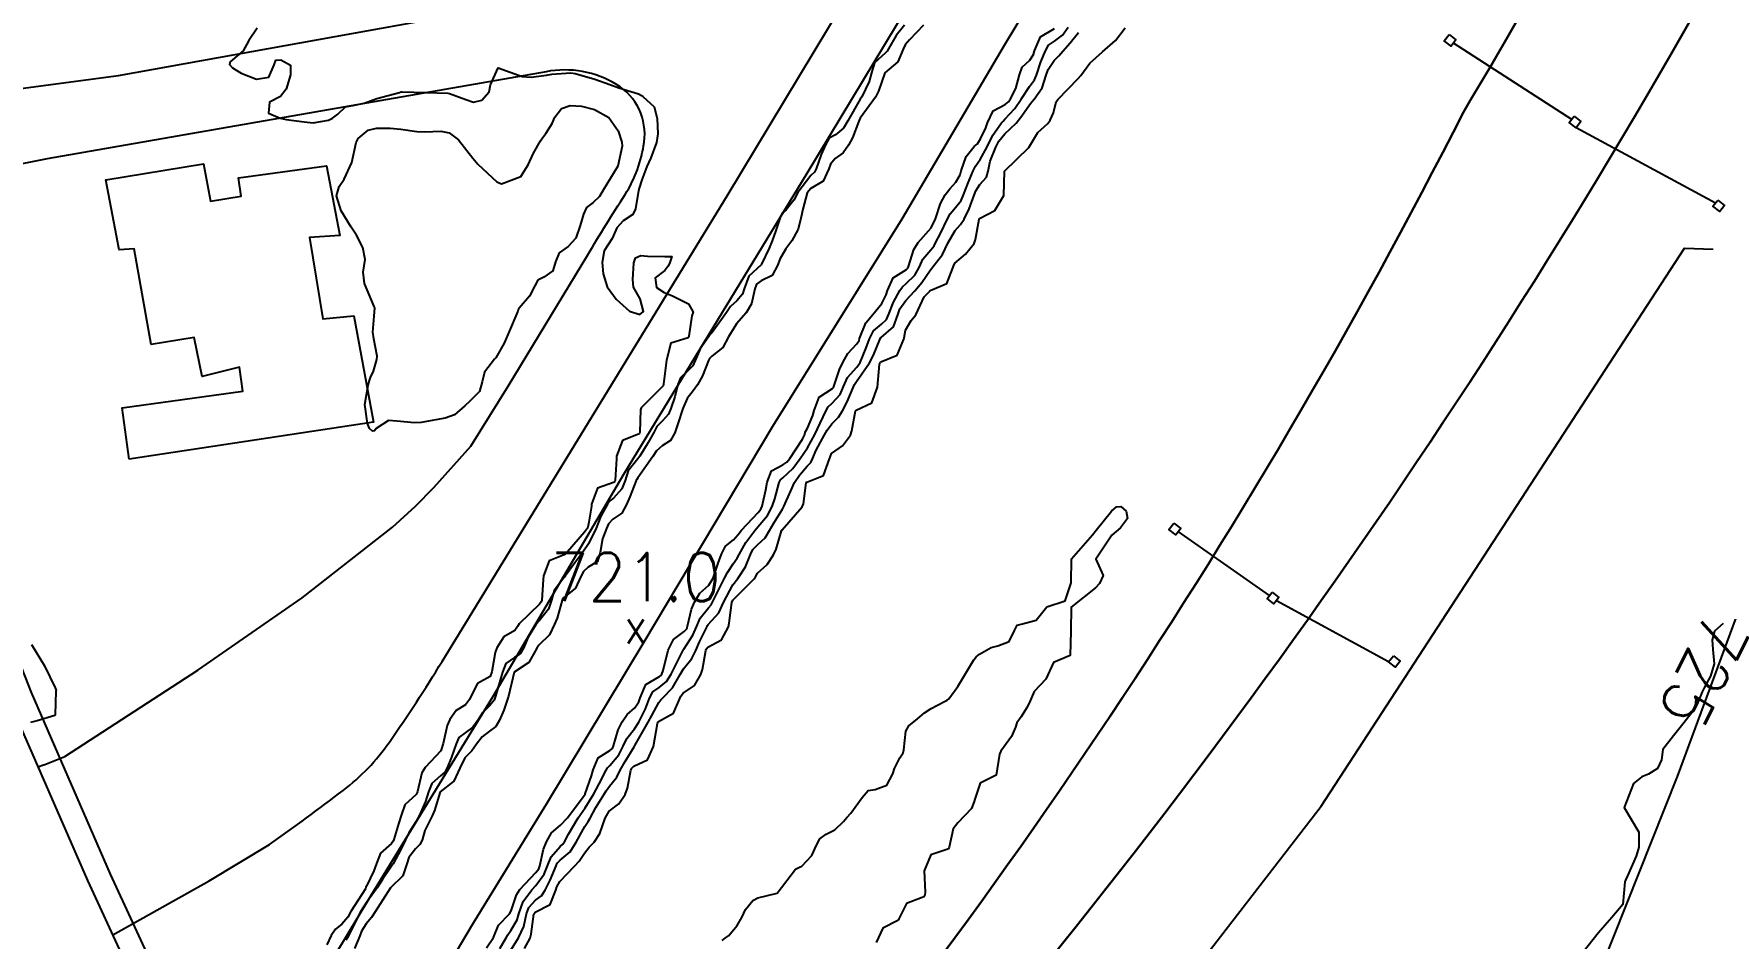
# Model space of a CAD drawing. Header units: metres. Extents: x 318500 to 325275, y 7408834 to 7428799.
# Drawn here: x 323004.6 to 323143.9, y 7418439.8 to 7418514.7 of the extents above; entities that cross this region are included whole.
import ezdxf
from ezdxf.enums import TextEntityAlignment as Align

# ---------------------------------------------------------------- set-up
doc = ezdxf.new("R2010")
doc.units = ezdxf.units.M
doc.header["$MEASUREMENT"] = 0
for name, color, linetype in [('Cotas', 45, 'Continuous'), ('Curvas de Nivel 1m', 11, 'Continuous'), ('Curvas de Nivel 5m', 15, 'Continuous'), ('Divisas', 45, 'Continuous'), ('Edificações', 30, 'Continuous'), ('Hidrografia', 140, 'Continuous'), ('Linha Férrea', 20, 'Continuous'), ('Pontes_Viadutos_Tubos', 190, 'Continuous'), ('Pontos Cotados', 45, 'Continuous'), ('Pórticos', 45, 'Continuous'), ('Vias Primárias', 230, 'Continuous')]:
    doc.layers.add(name, color=color, linetype=linetype)
doc.styles.add('Style-STANDARD', font='STANDARD.shx')

# ---------------------------------------------------------------- blocks, each defined once
blk = doc.blocks.new('ELVTXT_18')
at = {"layer": 'Pontos Cotados', "linetype": 'Continuous', "style": 'Style-STANDARD'}
for s, height, p in [('721.0', 4, (0, 4)), ('x', 3, (0, 0))]:
    blk.add_text(s, height=height, dxfattribs=at).set_placement(p, align=Align.MIDDLE_CENTER)

msp = doc.modelspace()

# ---------------------------------------------------------------- linework, layer by layer
at = {"layer": 'Curvas de Nivel 1m', "flags": 128}
for points, elevation in [([(323076.75, 7418515.45), (323076.04, 7418514.58), (323075.42, 7418513.47), (323075.32, 7418513.29), (323075.13, 7418513.12), (323074.27, 7418512.33), (323074.02, 7418511.49), (323073.82, 7418510.76), (323073.2, 7418509.5), (323073.08, 7418509.3), (323072.05, 7418507.52), (323071.68, 7418506.9), (323071.04, 7418506.37), (323070.5, 7418506.07), (323070.2, 7418505.54), (323069.84, 7418504.72), (323069.43, 7418503.55), (323069.28, 7418503.26), (323068.99, 7418502.98), (323067.9, 7418501.57), (323067.58, 7418500.96), (323066.96, 7418500.16), (323066.65, 7418499.89), (323066.48, 7418499.59), (323066.08, 7418498.45), (323065.78, 7418497.59), (323065.53, 7418496.97), (323064.9, 7418495.64), (323064.87, 7418495.6), (323063.85, 7418494.65), (323063.46, 7418493.62), (323063.32, 7418493.17), (323062.85, 7418492.6), (323062.34, 7418492.14), (323062.01, 7418491.64), (323060.82, 7418490), (323060.66, 7418489.82), (323060.54, 7418489.66), (323059.83, 7418488.64), (323059.42, 7418487.67), (323059.22, 7418487.24), (323058.78, 7418486.79), (323058.2, 7418486.25), (323057.98, 7418485.69), (323057.72, 7418484.66), (323057.39, 7418483.7), (323057.2, 7418483.24), (323056.72, 7418482.67), (323056.23, 7418482.2), (323055.98, 7418481.72), (323055.53, 7418480.89), (323054.84, 7418479.74), (323054.68, 7418479.54), (323053.86, 7418478.55), (323053.61, 7418477.75), (323053.35, 7418477.05), (323052.64, 7418476.26), (323052.36, 7418476.04), (323052.15, 7418475.77), (323051.61, 7418474.78), (323051.22, 7418473.78), (323050.59, 7418472.49), (323050.1, 7418471.8), (323049.44, 7418470.93), (323048.66, 7418469.82), (323048.61, 7418469.75), (323048.55, 7418469.68), (323047.74, 7418468.62), (323047.53, 7418467.83), (323047.28, 7418467.07), (323046.5, 7418466.11), (323046.26, 7418465.84), (323045.58, 7418464.76), (323045.2, 7418463.86), (323044.93, 7418463.39), (323044.46, 7418463.09), (323043.74, 7418462.59), (323043.45, 7418461.88), (323043.08, 7418460.55), (323042.89, 7418459.89), (323042.76, 7418459.55), (323042.41, 7418459.11), (323041.82, 7418458.49), (323041.46, 7418457.91), (323041, 7418457.3), (323040.37, 7418456.85), (323039.85, 7418456.45), (323039.63, 7418455.93), (323039.23, 7418454.82), (323038.88, 7418453.94), (323038.7, 7418453.58), (323038.33, 7418453.28), (323037.62, 7418452.66), (323037.33, 7418451.96), (323037.1, 7418451.17), (323036.56, 7418449.98), (323036.28, 7418449.48), (323035.7, 7418448.55), (323035.44, 7418447.99), (323035.05, 7418447.19), (323034.4, 7418446), (323034.34, 7418445.88), (323034.23, 7418445.72), (323033.53, 7418444.69), (323033.09, 7418444.02), (323032.19, 7418442.79), (323031.71, 7418442.03), (323031.19, 7418441.01), (323030.71, 7418440.04), (323030.5, 7418439.69)], 723), ([(323078.31, 7418515.43), (323077.15, 7418514.21), (323076.79, 7418513.81), (323076.62, 7418513.46), (323076.18, 7418512.4), (323075.11, 7418511.49), (323074.59, 7418509.97), (323074.34, 7418509.48), (323073.06, 7418507.73), (323072.95, 7418507.5), (323072.43, 7418506.12), (323072.11, 7418505.51), (323071.66, 7418504.88), (323071.01, 7418504.39), (323070.61, 7418503.93), (323070.47, 7418503.54), (323070, 7418502.53), (323068.98, 7418501.92), (323068.69, 7418501.55), (323068.33, 7418500.19), (323068.19, 7418499.56), (323067.95, 7418498.55), (323067.41, 7418497.57), (323066.91, 7418496.93), (323066.43, 7418496.06), (323066.26, 7418495.59), (323065.78, 7418494.7), (323064.88, 7418494.27), (323064.49, 7418493.99), (323064.35, 7418493.61), (323064.09, 7418492.37), (323063.64, 7418491.62), (323062.83, 7418490.72), (323062.16, 7418489.64), (323061.7, 7418488.75), (323060.8, 7418488.03), (323060.61, 7418487.85), (323060.52, 7418487.66), (323060.03, 7418486.4), (323059.61, 7418485.67), (323059.26, 7418485.17), (323058.75, 7418484.52), (323058.38, 7418483.69), (323057.98, 7418482.43), (323057.72, 7418481.69), (323057.36, 7418481.04), (323056.69, 7418480.62), (323056.22, 7418480.18), (323055.91, 7418479.72), (323054.66, 7418477.96), (323054.58, 7418477.83), (323054.54, 7418477.74), (323054, 7418476.38), (323053.73, 7418475.75), (323053.34, 7418475.03), (323052.61, 7418474.54), (323052.23, 7418474.14), (323052.06, 7418473.77), (323051.74, 7418472.92), (323051.55, 7418471.78), (323051.32, 7418471.03), (323050.56, 7418470.55), (323050.16, 7418470.19), (323049.96, 7418469.8), (323049.51, 7418468.83), (323048.52, 7418468.01), (323048.43, 7418467.91), (323048.4, 7418467.82), (323047.98, 7418466.35), (323047.78, 7418465.83), (323047.35, 7418464.97), (323046.47, 7418464.09), (323046.36, 7418463.95), (323046.31, 7418463.84), (323045.63, 7418462.67), (323044.44, 7418461.88), (323043.95, 7418459.88), (323043.57, 7418458.72), (323043.21, 7418457.89), (323042.91, 7418457.37), (323042.38, 7418456.97), (323041.78, 7418456.5), (323041.3, 7418455.91), (323040.91, 7418455.36), (323040.35, 7418454.76), (323039.93, 7418453.93), (323039.42, 7418452.84), (323038.31, 7418451.96), (323037.83, 7418450.41), (323037.63, 7418449.96), (323037.04, 7418448.75), (323036.81, 7418447.97), (323036.63, 7418447.6), (323036.25, 7418447.25), (323035.71, 7418446.51), (323035.53, 7418445.99), (323035.21, 7418445), (323034.2, 7418444), (323032.92, 7418442.02), (323032.63, 7418441.56), (323032.17, 7418441.04), (323031.78, 7418440.41), (323031.66, 7418440.03), (323031.2, 7418438.98)], 722), ([(323023.15, 7418515.19), (323022.47, 7418514.17), (323022, 7418513.3), (323021.12, 7418512.58), (323020.91, 7418512.4), (323020.86, 7418512.19), (323021.11, 7418511.9), (323021.83, 7418511.45), (323023.09, 7418510.97), (323024.11, 7418511.13), (323024.56, 7418512.15), (323024.71, 7418512.55), (323025.12, 7418512.56), (323025.9, 7418512.13), (323025.9, 7418511.33), (323025.56, 7418510.13), (323025.07, 7418509.54), (323024.16, 7418509.05), (323024.1, 7418508.15), (323025.05, 7418507.74), (323025.54, 7418507.64), (323027.05, 7418507.44), (323027.79, 7418507.36), (323029.05, 7418507.56), (323029.38, 7418507.75), (323029.84, 7418508.07), (323030.46, 7418508.67), (323031.07, 7418508.79), (323032.01, 7418508.98), (323033.07, 7418509.36), (323034.94, 7418509.86), (323035.08, 7418509.92), (323035.16, 7418509.92), (323037.08, 7418509.85), (323038.93, 7418509.8), (323039.08, 7418509.79), (323040.43, 7418509.29), (323041.07, 7418509.06), (323041.76, 7418509.22), (323042.37, 7418509.91), (323042.48, 7418510.51), (323043.11, 7418511.9), (323045.1, 7418511.19), (323045.83, 7418511.13), (323047.1, 7418511.29), (323047.56, 7418511.39), (323049.11, 7418511.5), (323049.48, 7418511.43), (323051.1, 7418510.96), (323052.35, 7418510.52), (323053.09, 7418510.24), (323054.73, 7418509.75), (323054.96, 7418509.62), (323055.08, 7418509.53), (323056.02, 7418508.67), (323056.27, 7418507.72), (323056.31, 7418506.45), (323056.2, 7418505.72), (323055.73, 7418504.45), (323055.41, 7418503.73), (323054.99, 7418502.63), (323054.78, 7418501.95), (323054.73, 7418501.74), (323054.48, 7418500.22), (323054.24, 7418499.75), (323053.46, 7418499.24), (323052.93, 7418498.65), (323052.66, 7418498.03), (323052.53, 7418497.77), (323051.87, 7418496.74), (323051.7, 7418495.78), (323051.81, 7418494.85), (323052.12, 7418493.77), (323052.86, 7418492.76), (323053.99, 7418491.75), (323054.84, 7418491.47), (323055.14, 7418491.74), (323054.86, 7418492.77), (323054.3, 7418493.75), (323054.24, 7418494.39), (323054.33, 7418495.75), (323054.46, 7418496.18), (323054.91, 7418496.36), (323055.48, 7418496.3), (323056.91, 7418496.29), (323057.48, 7418496.27), (323057.28, 7418495.7), (323057.15, 7418495.45), (323056.89, 7418495.13), (323056.1, 7418494.51), (323056.22, 7418493.72), (323056.86, 7418493.29), (323057.53, 7418493.03), (323058.85, 7418492.36), (323059.24, 7418491.68), (323059.15, 7418491.36), (323058.9, 7418489.68), (323058.88, 7418489.62), (323058.82, 7418489.54), (323057.39, 7418489.12), (323057.03, 7418487.71), (323057.01, 7418487.49), (323056.79, 7418485.71), (323056.76, 7418485.58), (323054.93, 7418483.74), (323054.89, 7418483.59), (323054.84, 7418481.74), (323054.81, 7418481.64), (323054.71, 7418481.56), (323053.39, 7418481.06), (323052.91, 7418479.76), (323052.9, 7418479.54), (323052.79, 7418477.76), (323052.76, 7418477.66), (323052.66, 7418477.58), (323051.32, 7418477.11), (323050.84, 7418475.79), (323050.82, 7418475.6), (323050.61, 7418474.28), (323050.52, 7418473.87), (323050.5, 7418473.79), (323050.25, 7418473.45), (323048.83, 7418471.82), (323048.72, 7418471.68), (323048.58, 7418471.57), (323047.32, 7418471.09), (323046.86, 7418469.84), (323046.83, 7418469.55), (323046.71, 7418467.84), (323046.67, 7418467.69), (323046.52, 7418467.49), (323044.85, 7418465.86), (323044.71, 7418465.66), (323044.49, 7418465.33), (323043.57, 7418464.79), (323042.99, 7418463.89), (323042.86, 7418463.5), (323042.59, 7418461.9), (323042.44, 7418461.52), (323041.4, 7418460.94), (323040.88, 7418459.92), (323040.74, 7418459.59), (323040.41, 7418459.15), (323039.64, 7418458.7), (323039.1, 7418457.94), (323038.89, 7418457.44), (323038.56, 7418455.95), (323038.35, 7418455.35), (323037.07, 7418453.97), (323036.79, 7418453.52), (323036.42, 7418451.98), (323036.4, 7418451.89), (323036.31, 7418451.75), (323035.39, 7418450.89), (323035.07, 7418449.99), (323034.89, 7418449.38), (323034.46, 7418448), (323034.4, 7418447.86), (323034.26, 7418447.69), (323033.36, 7418446.89), (323033.03, 7418446.02), (323032.82, 7418445.43), (323032.2, 7418444.14), (323032.16, 7418444.07), (323032.15, 7418444.03), (323032.11, 7418443.94), (323030.92, 7418442.04), (323030.65, 7418441.57), (323030.16, 7418440.99), (323029.64, 7418440.58), (323029.27, 7418440.06), (323028.92, 7418439.29)], 724), ([(323042.14, 7418439.04), (323042.71, 7418439.89), (323043.13, 7418440.92), (323044.04, 7418441.87), (323044.18, 7418442.1), (323044.63, 7418443.44), (323044.89, 7418443.86), (323046.22, 7418445.27), (323046.47, 7418445.59), (323046.56, 7418445.84), (323046.87, 7418447.22), (323047.1, 7418447.83), (323047.52, 7418448.57), (323048.27, 7418449.21), (323048.83, 7418449.81), (323050.31, 7418451.77), (323050.32, 7418451.79), (323050.83, 7418453.28), (323050.97, 7418453.78), (323051.37, 7418454.76), (323052.36, 7418455.39), (323052.56, 7418455.56), (323052.65, 7418455.76), (323053.05, 7418457.09), (323053.36, 7418457.75), (323053.78, 7418458.37), (323054.41, 7418458.91), (323054.75, 7418459.4), (323054.85, 7418459.73), (323055.32, 7418460.84), (323056.45, 7418461.51), (323056.57, 7418461.59), (323056.64, 7418461.71), (323056.76, 7418462.01), (323057.17, 7418463.7), (323057.61, 7418464.57), (323058.49, 7418465.22), (323058.71, 7418465.46), (323058.79, 7418465.68), (323059.12, 7418467.07), (323059.35, 7418467.67), (323059.8, 7418468.41), (323060.54, 7418469.06), (323060.9, 7418469.65), (323061.32, 7418470.9), (323061.59, 7418471.64), (323061.93, 7418472.3), (323062.6, 7418472.83), (323062.97, 7418473.26), (323063.25, 7418473.62), (323064.62, 7418475.09), (323064.86, 7418475.37), (323064.96, 7418475.6), (323065.27, 7418476.97), (323065.37, 7418477.59), (323065.72, 7418478.54), (323066.68, 7418479.03), (323067.01, 7418479.25), (323067.25, 7418479.57), (323068.31, 7418481.16), (323068.48, 7418481.55), (323068.53, 7418481.73), (323068.72, 7418482.07), (323069.15, 7418483.12), (323069.26, 7418483.54), (323069.67, 7418484.63), (323070.77, 7418485.35), (323070.86, 7418485.43), (323070.9, 7418485.52), (323071.36, 7418486.94), (323071.63, 7418487.51), (323072.05, 7418488.26), (323072.81, 7418489.04), (323072.98, 7418489.33), (323073.03, 7418489.5), (323073.53, 7418490.8), (323074.11, 7418491.48), (323074.86, 7418492.38), (323075.22, 7418493.11), (323075.34, 7418493.47), (323075.81, 7418494.53), (323076.9, 7418495.22), (323077.02, 7418495.32), (323077.08, 7418495.45), (323077.51, 7418496.86), (323077.87, 7418497.44), (323078.94, 7418498.66), (323079.3, 7418499.41), (323079.71, 7418500.67), (323080.11, 7418501.4), (323080.49, 7418501.89), (323081, 7418502.43), (323081.34, 7418503.05), (323081.44, 7418503.39), (323081.85, 7418504.55), (323082.52, 7418505.38), (323082.79, 7418505.62), (323083.04, 7418506.03), (323083.47, 7418506.95), (323083.62, 7418507.36), (323084.09, 7418508.34), (323085.08, 7418508.88), (323085.34, 7418509.08), (323085.51, 7418509.33), (323085.96, 7418510.19), (323086.25, 7418511.32), (323086.48, 7418511.96), (323087.13, 7418512.53), (323087.42, 7418513.02), (323087.5, 7418513.31), (323087.99, 7418514.47), (323089.17, 7418515.15)], 722), ([(323043.23, 7418438.98), (323043.77, 7418439.88), (323043.9, 7418440.12), (323044.16, 7418440.48), (323044.67, 7418441.36), (323044.82, 7418441.86), (323045.18, 7418442.87), (323045.88, 7418443.85), (323046.21, 7418444.21), (323046.92, 7418445.13), (323047.2, 7418445.83), (323047.48, 7418446.59), (323048.25, 7418447.43), (323048.46, 7418447.62), (323048.59, 7418447.82), (323048.92, 7418448.46), (323049.72, 7418449.8), (323050.3, 7418450.63), (323051.03, 7418451.78), (323051.46, 7418452.63), (323052.04, 7418453.76), (323052.16, 7418453.95), (323052.35, 7418454.15), (323053.08, 7418455.03), (323053.46, 7418455.75), (323053.75, 7418456.37), (323054.38, 7418457.18), (323054.75, 7418457.73), (323055.29, 7418458.84), (323055.64, 7418459.72), (323055.91, 7418460.24), (323056.43, 7418460.61), (323057.05, 7418461.09), (323057.43, 7418461.7), (323058.37, 7418463.58), (323058.41, 7418463.68), (323058.43, 7418463.72), (323058.47, 7418463.77), (323059.23, 7418464.93), (323059.55, 7418465.67), (323059.83, 7418466.35), (323060.52, 7418467.19), (323060.74, 7418467.45), (323060.84, 7418467.66), (323061.16, 7418468.27), (323061.85, 7418469.64), (323062.08, 7418470.11), (323062.57, 7418470.83), (323062.89, 7418471.31), (323063.05, 7418471.62), (323063.6, 7418472.61), (323064.34, 7418473.6), (323064.61, 7418473.9), (323065.39, 7418474.83), (323065.8, 7418475.59), (323066, 7418476.22), (323066.37, 7418477.58), (323066.47, 7418477.78), (323066.67, 7418477.95), (323067.51, 7418478.74), (323068.11, 7418479.56), (323068.7, 7418480.45), (323069.32, 7418481.54), (323069.77, 7418482.49), (323070.25, 7418483.53), (323070.43, 7418483.84), (323070.75, 7418484.13), (323071.41, 7418484.86), (323071.69, 7418485.51), (323072.02, 7418486.26), (323072.79, 7418487.11), (323073.06, 7418487.5), (323073.58, 7418488.72), (323073.84, 7418489.48), (323074.17, 7418490.14), (323074.84, 7418490.69), (323075.25, 7418491.06), (323075.43, 7418491.46), (323075.82, 7418492.5), (323076.36, 7418493.46), (323076.57, 7418493.76), (323076.88, 7418494.04), (323077.59, 7418494.74), (323077.98, 7418495.43), (323078.27, 7418496.06), (323078.92, 7418496.84), (323079.19, 7418497.16), (323079.32, 7418497.41), (323079.72, 7418498.19), (323080.31, 7418499.4), (323080.52, 7418499.83), (323080.96, 7418500.34), (323081.43, 7418500.93), (323081.63, 7418501.38), (323082.01, 7418502.37), (323082.43, 7418503.38), (323082.63, 7418503.76), (323083.02, 7418504.31), (323083.58, 7418505.36), (323084.06, 7418506.34), (323084.77, 7418507.34), (323084.91, 7418507.5), (323085.06, 7418507.65), (323085.88, 7418508.53), (323086.4, 7418509.32), (323087.1, 7418510.35), (323087.5, 7418510.91), (323087.66, 7418511.3), (323088.04, 7418512.39), (323088.41, 7418513.3), (323088.67, 7418513.77), (323089.15, 7418514.11), (323089.83, 7418514.61), (323090.29, 7418515.27)], 723), ([(323044.14, 7418438.84), (323044.79, 7418439.86), (323045.22, 7418440.8), (323045.46, 7418441.85), (323045.65, 7418442.39), (323046.2, 7418442.98), (323046.69, 7418443.35), (323046.99, 7418443.83), (323047.41, 7418444.64), (323047.91, 7418445.82), (323048, 7418446.05), (323048.24, 7418446.29), (323049.07, 7418446.99), (323049.57, 7418447.8), (323050.28, 7418449.09), (323050.56, 7418449.51), (323050.71, 7418449.78), (323051.18, 7418450.66), (323051.89, 7418451.77), (323052.04, 7418452.03), (323052.32, 7418452.42), (323052.92, 7418453.17), (323053.21, 7418453.75), (323053.61, 7418454.48), (323054.37, 7418455.68), (323054.39, 7418455.72), (323054.4, 7418455.74), (323054.42, 7418455.79), (323055.53, 7418457.72), (323055.82, 7418458.29), (323056.41, 7418459.36), (323056.56, 7418459.57), (323056.71, 7418459.71), (323057.55, 7418460.58), (323058.17, 7418461.68), (323058.45, 7418462.15), (323059.15, 7418462.99), (323059.46, 7418463.67), (323059.78, 7418464.37), (323060.4, 7418465.66), (323060.43, 7418465.73), (323060.5, 7418465.81), (323061.37, 7418466.79), (323061.76, 7418467.64), (323062.54, 7418469.1), (323062.95, 7418469.62), (323063.59, 7418470.59), (323063.98, 7418471.61), (323064.18, 7418472.02), (323064.59, 7418472.45), (323065.2, 7418473), (323065.57, 7418473.59), (323065.95, 7418474.25), (323066.63, 7418475.36), (323066.75, 7418475.58), (323067.34, 7418476.88), (323067.64, 7418477.57), (323068.05, 7418478.18), (323068.68, 7418478.91), (323068.99, 7418479.24), (323069.13, 7418479.54), (323069.42, 7418480.26), (323070.13, 7418481.53), (323070.33, 7418481.91), (323070.72, 7418482.43), (323071.28, 7418482.97), (323071.62, 7418483.51), (323072.01, 7418484.25), (323072.51, 7418485.5), (323072.59, 7418485.68), (323072.77, 7418485.92), (323073.85, 7418487.48), (323074.17, 7418488.11), (323074.72, 7418489.47), (323074.76, 7418489.54), (323074.82, 7418489.59), (323075.83, 7418490.47), (323076.18, 7418491.46), (323076.36, 7418491.95), (323076.86, 7418492.65), (323077.61, 7418493.44), (323078.18, 7418494.13), (323078.9, 7418495.18), (323079, 7418495.32), (323079.1, 7418495.42), (323079.88, 7418496.44), (323080.33, 7418497.4), (323080.94, 7418498.43), (323081.39, 7418498.94), (323081.68, 7418499.38), (323082.11, 7418500.23), (323082.52, 7418501.37), (323082.64, 7418501.72), (323082.99, 7418502.24), (323083.53, 7418502.84), (323083.67, 7418503.36), (323083.84, 7418504.18), (323084.3, 7418505.35), (323084.55, 7418505.83), (323085.05, 7418506.43), (323085.98, 7418507.33), (323086.47, 7418507.92), (323087.08, 7418508.84), (323087.29, 7418509.1), (323087.49, 7418509.31), (323088.15, 7418510.24), (323088.48, 7418511.3), (323088.63, 7418511.78), (323089.13, 7418512.52), (323089.52, 7418512.9), (323089.85, 7418513.28), (323090.45, 7418513.97), (323091.16, 7418514.84)], 724), ([(323061.65, 7418439.64), (323061.93, 7418439.86), (323062.16, 7418440.04), (323062.89, 7418440.9), (323063.31, 7418441.61), (323063.59, 7418442.21), (323064.2, 7418442.97), (323064.61, 7418443.19), (323066.21, 7418443.58), (323067.73, 7418445.56), (323068.06, 7418445.72), (323068.23, 7418445.81), (323069.08, 7418446.7), (323069.45, 7418447.53), (323069.72, 7418448.08), (323070.27, 7418448.44), (323070.97, 7418448.82), (323071.68, 7418449.51), (323071.96, 7418449.84), (323072.3, 7418450.2), (323073.24, 7418451.49), (323073.73, 7418452.07), (323074.32, 7418452.14), (323075.27, 7418452.51), (323075.78, 7418453.45), (323075.91, 7418453.89), (323076.36, 7418454.76), (323076.62, 7418455.18), (323076.68, 7418455.44), (323076.84, 7418456.98), (323077.11, 7418457.43), (323077.83, 7418458), (323078.41, 7418458.49), (323078.96, 7418458.87), (323080.01, 7418459.4), (323080.28, 7418459.54), (323080.42, 7418459.66), (323081.15, 7418460.67), (323081.56, 7418461.37), (323082.47, 7418462.88), (323082.68, 7418463.14), (323082.96, 7418463.36), (323083.92, 7418463.9), (323084.48, 7418464.05), (323085.4, 7418464.41), (323085.86, 7418465.32), (323086.07, 7418465.75), (323086.51, 7418465.86), (323087.63, 7418466.17), (323088.53, 7418467.28), (323090.04, 7418467.77), (323090.55, 7418469.26), (323090.58, 7418471.26), (323092.3, 7418473.23), (323092.61, 7418473.63), (323093.87, 7418475.21), (323094.29, 7418475.55), (323094.64, 7418475.59), (323095.09, 7418475.2), (323095.21, 7418474.6), (323094.62, 7418473.81), (323093.91, 7418473.21), (323092.58, 7418471.23), (323093.2, 7418469.86), (323092.89, 7418469.22), (323092.55, 7418468.84), (323090.53, 7418467.26), (323090.5, 7418465.26), (323090.47, 7418463.26), (323089.07, 7418462.67), (323088.45, 7418461.28), (323087.47, 7418460.26), (323087.05, 7418459.3), (323086.84, 7418458.88), (323086.4, 7418458.18), (323086.05, 7418457.66), (323085.94, 7418457.32), (323085.59, 7418456.53), (323084.71, 7418455.33), (323084.62, 7418455.09), (323084.34, 7418453.34), (323083.01, 7418452.67), (323082.56, 7418451.36), (323082.51, 7418451.15), (323082.3, 7418450.59), (323081.15, 7418449.38), (323080.78, 7418448.89), (323080.44, 7418447.39), (323080.39, 7418447.25), (323080.26, 7418447.17), (323078.92, 7418446.74), (323078.38, 7418445.42), (323078.45, 7418443.65), (323078.42, 7418443.42), (323078.35, 7418443.27), (323078.21, 7418443.2), (323076.91, 7418442.72), (323076.28, 7418441.44), (323076.25, 7418441.37), (323076.18, 7418441.31), (323074.95, 7418440.68), (323074.4, 7418439.47)], 726)]:
    msp.add_lwpolyline(points, dxfattribs=dict(at, elevation=elevation))
at = {"layer": 'Curvas de Nivel 5m', "elevation": 725, "flags": 128}
for points in [[(323045.28, 7418439), (323045.74, 7418439.85), (323045.84, 7418440.16), (323046.07, 7418441.84), (323046.1, 7418441.92), (323046.18, 7418441.99), (323047.4, 7418442.62), (323047.87, 7418443.82), (323047.96, 7418444.08), (323048.22, 7418444.53), (323049.43, 7418445.8), (323049.8, 7418446.23), (323050.25, 7418446.89), (323050.65, 7418447.39), (323051.04, 7418447.78), (323051.53, 7418448.52), (323051.95, 7418449.77), (323052.3, 7418450.36), (323053.09, 7418450.97), (323053.61, 7418451.75), (323053.8, 7418452.27), (323054.1, 7418453.74), (323054.17, 7418453.91), (323054.34, 7418454.07), (323055.47, 7418454.61), (323055.96, 7418455.72), (323056.29, 7418457.62), (323056.33, 7418457.71), (323056.35, 7418457.75), (323056.39, 7418457.79), (323057.61, 7418458.48), (323058.13, 7418459.68), (323058.22, 7418459.89), (323058.43, 7418460.12), (323059.36, 7418460.75), (323059.89, 7418461.67), (323060.02, 7418462.1), (323060.3, 7418463.66), (323060.35, 7418463.79), (323060.47, 7418463.94), (323061.58, 7418464.55), (323062.17, 7418465.63), (323062.22, 7418465.91), (323062.44, 7418467.63), (323062.53, 7418467.84), (323064.31, 7418469.6), (323064.4, 7418469.75), (323064.56, 7418470.07), (323065.37, 7418470.79), (323065.9, 7418471.59), (323066.12, 7418472.05), (323066.56, 7418473.58), (323066.57, 7418473.62), (323066.61, 7418473.66), (323068.27, 7418475.56), (323068.38, 7418475.8), (323068.61, 7418477.55), (323068.62, 7418477.59), (323068.66, 7418477.61), (323070.05, 7418478.15), (323070.53, 7418479.52), (323070.69, 7418479.98), (323071.62, 7418480.6), (323072.26, 7418481.5), (323072.38, 7418481.84), (323072.7, 7418483.5), (323072.71, 7418483.53), (323072.74, 7418483.57), (323074.05, 7418484.18), (323074.51, 7418485.47), (323074.68, 7418487.36), (323074.73, 7418487.47), (323074.75, 7418487.51), (323074.79, 7418487.56), (323076.14, 7418488.11), (323076.7, 7418489.45), (323076.72, 7418489.55), (323076.83, 7418490.18), (323077.3, 7418490.99), (323077.68, 7418491.44), (323078.37, 7418492.94), (323078.83, 7418493.42), (323078.84, 7418493.45), (323078.87, 7418493.47), (323080.24, 7418494.04), (323080.78, 7418495.39), (323080.81, 7418495.49), (323080.91, 7418495.73), (323081.8, 7418496.49), (323082.52, 7418497.37), (323082.63, 7418497.68), (323082.93, 7418499.37), (323082.93, 7418499.39), (323082.95, 7418499.42), (323084.23, 7418500.08), (323084.98, 7418501.34), (323085.01, 7418503.34), (323087.03, 7418505.31), (323087.79, 7418506.56), (323088.61, 7418507.29), (323088.79, 7418507.56), (323089.07, 7418508.18), (323089.29, 7418509.08), (323089.43, 7418509.28), (323091.11, 7418511.01), (323091.33, 7418511.26), (323092.09, 7418512.28), (323093.14, 7418513.23), (323094.21, 7418514.17), (323095.01, 7418515.21)], [(323144.52, 7418465.9), (323143.81, 7418465.25), (323143.61, 7418464.55), (323143.67, 7418463.74), (323143.76, 7418462.55), (323143.48, 7418461.54), (323142.94, 7418460.56), (323142.78, 7418460.23), (323142.43, 7418459.36), (323142.16, 7418458.84), (323141.98, 7418458.57), (323141.3, 7418457.69), (323140.4, 7418456.59), (323139.53, 7418455.45), (323139.42, 7418454.6), (323139.07, 7418453.9), (323138.35, 7418453.43), (323137.78, 7418453.19), (323137.09, 7418452.64), (323136.32, 7418450.65), (323137.55, 7418448.63), (323137.53, 7418447.37), (323137.31, 7418446.63), (323136.61, 7418445), (323136.42, 7418444.64), (323136.37, 7418444.5), (323136.21, 7418442.64), (323135.29, 7418441.56), (323134.54, 7418440.66), (323134.18, 7418440.25), (323132.92, 7418438.69)], [(323004.47, 7418464.16), (323005.54, 7418462.39), (323006.42, 7418460.56), (323006.49, 7418460.44), (323006.5, 7418460.38), (323006.49, 7418460.3), (323006.44, 7418458.37), (323006.43, 7418458.33), (323006.39, 7418458.29), (323004.94, 7418457.83), (323004.38, 7418457.7)]]:
    msp.add_lwpolyline(points, dxfattribs=at)
msp.add_lwpolyline([(323053.04, 7418506.7), (323053.35, 7418505.76), (323053.36, 7418505.42), (323053, 7418503.76), (323051.8, 7418501.78), (323051.49, 7418501.26), (323050.96, 7418500.75), (323050.43, 7418500.33), (323050.17, 7418499.8), (323049.9, 7418498.84), (323049.54, 7418497.81), (323048.91, 7418497.12), (323048.14, 7418496.6), (323047.86, 7418495.83), (323047.62, 7418495.1), (323046.88, 7418494.56), (323046.4, 7418494.32), (323046.15, 7418493.85), (323045.7, 7418493.01), (323044.84, 7418492), (323044.78, 7418491.93), (323044.76, 7418491.87), (323044.72, 7418491.76), (323043.94, 7418489.88), (323043.6, 7418489.1), (323042.9, 7418487.9), (323042.85, 7418487.83), (323042.79, 7418487.77), (323041.96, 7418486.72), (323041.78, 7418485.91), (323041.56, 7418485.1), (323040.74, 7418484.28), (323040.34, 7418483.93), (323039.5, 7418483.17), (323038.72, 7418482.89), (323037.93, 7418482.76), (323036.72, 7418482.55), (323036.19, 7418482.51), (323034.72, 7418482.66), (323034.02, 7418482.71), (323033.01, 7418482.03), (323032.87, 7418481.86), (323032.71, 7418481.83), (323032.44, 7418482.03), (323032.29, 7418482.46), (323032.07, 7418484.04), (323032.34, 7418485.62), (323032.46, 7418486.03), (323032.54, 7418486.26), (323032.77, 7418486.79), (323033.07, 7418487.75), (323033.08, 7418488.03), (323032.81, 7418489.46), (323032.74, 7418490.03), (323032.83, 7418491.34), (323032.88, 7418492.03), (323032.84, 7418492.15), (323032.03, 7418494.04), (323031.94, 7418494.98), (323032.08, 7418496.04), (323031.89, 7418497.02), (323031.38, 7418498.05), (323030.93, 7418498.72), (323030.11, 7418500.07), (323029.72, 7418501.32), (323029.93, 7418502.07), (323030.36, 7418502.69), (323031, 7418504.06), (323031.36, 7418505.72), (323031.52, 7418506.05), (323032.34, 7418506.74), (323033.04, 7418506.9), (323034.15, 7418506.91), (323035.04, 7418506.84), (323036.38, 7418506.64), (323037.04, 7418506.6), (323038.35, 7418506.65), (323039.04, 7418506.51), (323039.82, 7418505.94), (323041.01, 7418504.42), (323041.42, 7418503.92), (323042.99, 7418502.47), (323043.39, 7418502.3), (323044.99, 7418502.91), (323045.58, 7418503.86), (323046.04, 7418504.83), (323046.61, 7418505.85), (323046.77, 7418506.11), (323047.04, 7418506.47), (323047.58, 7418507.3), (323047.8, 7418507.83), (323048.35, 7418508.55), (323049.07, 7418508.79), (323049.99, 7418508.72), (323051.07, 7418508.46), (323052.26, 7418507.78)], close=True, dxfattribs=at)
at = {"layer": 'Divisas'}
msp.add_lwpolyline([(322811.53, 7418196.96), (322811.53, 7418194.19), (322812.85, 7418192.59), (322832.47, 7418202.96), (322866.15, 7418219.61), (322908.44, 7418241.55), (322953.51, 7418265.49), (322981.41, 7418281.16), (322995.36, 7418290.22), (322979.54, 7418312.64), (322996.67, 7418331.56), (323000.87, 7418335.25), (323018.92, 7418351.35), (323068.85, 7418398.24), (323090.18, 7418423.49), (323111.23, 7418450.78), (323141.32, 7418496.98), (323143.69, 7418496.89)], dxfattribs=at)
at = {"layer": 'Edificações'}
msp.add_lwpolyline([(323012.56, 7418479.5), (323011.97, 7418483.75), (323021.97, 7418485.13), (323021.7, 7418487.11), (323018.61, 7418486.34), (323017.94, 7418489.57), (323014.39, 7418489), (323012.96, 7418496.93), (323011.74, 7418496.84), (323010.62, 7418502.62), (323018.7, 7418503.96), (323019.28, 7418500.87), (323021.84, 7418501.28), (323021.61, 7418502.8), (323028.88, 7418503.78), (323029.99, 7418498.03), (323027.48, 7418497.85), (323028.6, 7418491.11), (323031.16, 7418491.38), (323032.79, 7418482.58)], close=True, dxfattribs=at)
at = {"layer": 'Hidrografia'}
for points in [[(323026.11, 7418416.2), (323026.42, 7418416.64), (323032.42, 7418426.55), (323040.98, 7418440.98), (323047.12, 7418451), (323055.19, 7418464.37), (323065.83, 7418482.24), (323076.55, 7418499.41), (323085.03, 7418513.79), (323096.28, 7418532.46), (323107.93, 7418550.96), (323111.95, 7418556.44), (323116.54, 7418563.58), (323123.91, 7418575.81), (323134.59, 7418593.42), (323148.28, 7418614.87), (323158.69, 7418632.57), (323167.61, 7418648.68), (323179.44, 7418669.11), (323188.71, 7418684.65), (323188.98, 7418685.13)], [(323021.65, 7418425.2), (323021.78, 7418425.46), (323032.57, 7418443.34), (323042.66, 7418459.82), (323053.5, 7418478.25), (323068.68, 7418503.19), (323081.64, 7418524.66), (323094, 7418544.99), (323108.21, 7418568.47), (323121.22, 7418588.65), (323135.97, 7418611.85), (323150.5, 7418636.26)]]:
    msp.add_lwpolyline(points, dxfattribs=at)
at = {"layer": 'Linha Férrea'}
for points in [[(323316.21, 7418903.38), (323295.96, 7418857.36), (323255.66, 7418767.11), (323232.01, 7418717.9), (323140.48, 7418539.7, -0.015254), (323123.01, 7418508.23, -0.061006), (323056.4, 7418409.18, -0.093744), (322932.68, 7418312.34), (322756.56, 7418221.68), (322577.42, 7418127.21, 0.021826), (322500.35, 7418082.33, 0.036627), (322429.66, 7418027.86, 0.080354), (322310.74, 7417877.68), (322269.07, 7417801.22), (322233.98, 7417737.99, -0.002223), (322154.87, 7417593.01)], [(322154.87, 7417593.01, 0.002223), (322233.98, 7417737.99), (322269.07, 7417801.22), (322310.74, 7417877.68, -0.080354), (322429.66, 7418027.86, -0.036627), (322500.35, 7418082.33, -0.021826), (322577.42, 7418127.21), (322756.56, 7418221.68), (322932.68, 7418312.34, 0.093744), (323056.4, 7418409.18, 0.061006), (323123.01, 7418508.23, 0.015254), (323140.48, 7418539.7), (323232.01, 7418717.9), (323255.66, 7418767.11), (323295.96, 7418857.36), (323316.21, 7418903.38)], [(323318.17, 7418898.23), (323303.7, 7418864.83, 0.016709), (323274.18, 7418784.72, -0.035367), (323251.3, 7418730.96), (323150.8, 7418532.23, -0.11004), (322987.22, 7418339.83, -0.043194), (322935.02, 7418307.81), (322758.73, 7418217.45), (322579.69, 7418123.41, 0.015591), (322512.53, 7418085.27, 0.028884), (322446.68, 7418037.34, 0.09114), (322311.04, 7417869.94), (322250.35, 7417758.08, 0.01377), (322231.11, 7417719.38, -0.006143), (322196.38, 7417647.06, -0.005702), (322169.67, 7417596.02)], [(322169.67, 7417596.02, 0.005702), (322196.38, 7417647.06, 0.006143), (322231.11, 7417719.38, -0.01377), (322250.35, 7417758.08), (322311.04, 7417869.94, -0.09114), (322446.68, 7418037.34, -0.028884), (322512.53, 7418085.27, -0.015591), (322579.69, 7418123.41), (322758.73, 7418217.45), (322935.02, 7418307.81, 0.043194), (322987.22, 7418339.83, 0.11004), (323150.8, 7418532.23), (323251.3, 7418730.96, 0.035367), (323274.18, 7418784.72, -0.016709), (323303.7, 7418864.83), (323318.17, 7418898.23)]]:
    msp.add_lwpolyline(points, format="xyb", dxfattribs=at)
at = {"layer": 'Pontes_Viadutos_Tubos'}
msp.add_lwpolyline([(323147.59, 7418258.79), (323140.77, 7418258.48), (323135.72, 7418263.47), (323122.98, 7418276.62), (323114.26, 7418286.57), (323105.4, 7418296.88), (323093.12, 7418311.5), (323082.52, 7418325.25), (323072.56, 7418338.59), (323065.11, 7418349.48), (323058.45, 7418359.18), (323050.82, 7418371.15), (323045.01, 7418380.73), (323034.36, 7418398.21), (323027.38, 7418411.72), (323022.51, 7418421.83), (323016.9, 7418432.43), (323011.01, 7418445.15), (323004.46, 7418460.19), (322996.49, 7418480.48), (322990.19, 7418497.64), (322992.36, 7418504.29)], dxfattribs=at)
at = {"layer": 'Pórticos'}
for points in [[(323121.84, 7418514.66), (323122.4, 7418514.22), (323121.99, 7418513.7), (323121.43, 7418514.14)], [(323132.18, 7418507.9), (323132.74, 7418507.46), (323132.34, 7418506.94), (323131.77, 7418507.38)], [(323144.07, 7418500.96), (323144.63, 7418500.52), (323144.23, 7418500), (323143.66, 7418500.44)], [(323099.04, 7418474.21), (323099.61, 7418473.77), (323099.2, 7418473.25), (323098.64, 7418473.69)], [(323107.17, 7418468.48), (323107.73, 7418468.04), (323107.32, 7418467.52), (323106.76, 7418467.96)], [(323117.22, 7418463.23), (323117.79, 7418462.79), (323117.38, 7418462.27), (323116.81, 7418462.71)]]:
    msp.add_lwpolyline(points, close=True, dxfattribs=at)
for points in [[(323131.98, 7418507.64), (323122.2, 7418513.96)], [(323143.87, 7418500.7), (323132.34, 7418506.94)], [(323106.96, 7418468.22), (323099.41, 7418473.51)], [(323116.81, 7418462.71), (323107.53, 7418467.78)]]:
    msp.add_lwpolyline(points, dxfattribs=at)
at = {"layer": 'Vias Primárias'}
for points in [[(323715.64, 7420145.55, 0), (323709.04, 7420132.94)], [(323831.09, 7420001.79, 0), (323833.84, 7420008.44, 0.220888)], [(323011.21, 7418440.11), (323019.19, 7418444.6), (323024.18, 7418447.6, 0.008998), (323030.27, 7418452.08, 0.077809), (323034.1, 7418456.07, 0.014887), (323038.46, 7418462.75), (323062.05, 7418501.32), (323084.81, 7418539.07), (323101.18, 7418566.88), (323119.14, 7418595.83), (323145.43, 7418636.81, 0.103298)], [(322993.81, 7418508.91), (323011.68, 7418511.26), (323054.13, 7418518.95), (323059.73, 7418520.32, 0.102802), (323065.9, 7418523.25, 0.017049), (323069.02, 7418525.79), (323077.72, 7418541.11), (323083.33, 7418550.41), (323095.89, 7418571.5, 0.107988), (323096.3, 7418572.73, 0.152116), (323095.26, 7418578, 0.284987), (323091.35, 7418580.22), (323058.51, 7418574.68), (323030.36, 7418569.93), (323005.21, 7418565.72), (322994.08, 7418563.94, 0.17023)], [(322871.76, 7418055.65, 0.000002), (322880.94, 7418048.89, -0.018146)], [(323015.05, 7418431.82), (323009.12, 7418444.63), (323002.53, 7418459.75), (322994.53, 7418480.11), (322986.98, 7418500.66), (322982.95, 7418517.38), (322981.65, 7418526.06), (322980.99, 7418531.3), (322980.88, 7418534.95), (322981.24, 7418538.45), (322981.65, 7418540.92), (322982.15, 7418542.86, -0.050151), (322982.57, 7418544.91, -0.003134), (322982.9, 7418545.92)], [(323005.02, 7418454.04, 0.030469), (323007.23, 7418454.89), (323018.25, 7418462.04), (323026.88, 7418468.03), (323034.35, 7418473.88), (323036.27, 7418475.62), (323037.78, 7418477.17), (323040.85, 7418480.59), (323043.92, 7418485.54), (323050.52, 7418496.43, -0.005172), (323053.61, 7418501.42, 0.108118), (323055.19, 7418505.74, 0.298034), (323052.91, 7418510.53, 0.186707), (323047.07, 7418511.58), (323005.78, 7418504.38), (322996.16, 7418502.46)]]:
    msp.add_lwpolyline(points, format="xyb", dxfattribs=at)
msp.add_lwpolyline([(323147.99, 7418472.93), (323140.7, 7418453.23), (323132.26, 7418431.99)], dxfattribs=at)

# ---------------------------------------------------------------- block references
at = {"layer": 'Pontos Cotados', "linetype": 'Continuous'}
msp.add_blockref('ELVTXT_18', (323054.5, 7418465.74, 721.03), dxfattribs=at)

# ---------------------------------------------------------------- texts
at = {"layer": 'Cotas', "style": 'Style-STANDARD'}
msp.add_text('725', height=4, rotation=243.5767, dxfattribs=at).set_placement((323142.92, 7418461.93, 725), align=Align.MIDDLE_CENTER)

doc.saveas('drawing.dxf')
